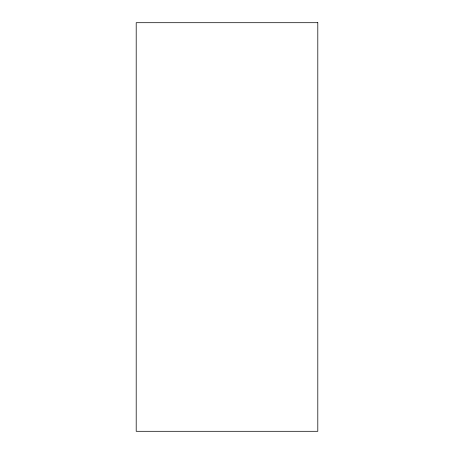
<?xml version="1.0" encoding="UTF-8"?>
<svg xmlns="http://www.w3.org/2000/svg" width="454" height="454" viewBox="0 0 454 454"><rect width="100%" height="100%" fill="white"/><g stroke="black" fill="none" stroke-linecap="round" stroke-linejoin="round"><path stroke-width="0.68" d="M317.8 22.7L136.2 22.7L136.2 431.3L317.8 431.3L317.8 22.7"/></g></svg>
